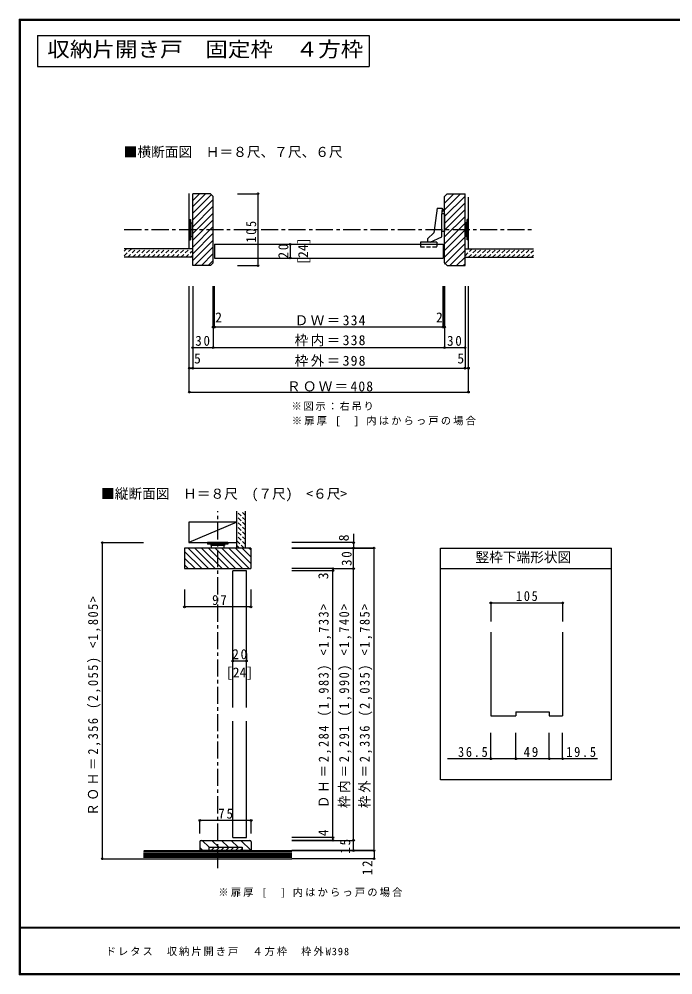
# Model space of a CAD drawing. Units: millimetres at full size, sheet at 1:5. Extents: x -973 to 977, y -718 to 696.
# Drawn here: x -973 to -18, y -701 to 696 of the extents above; entities that cross this region are included whole.
import ezdxf
from ezdxf.enums import TextEntityAlignment as Align

# ---------------------------------------------------------------- set-up
doc = ezdxf.new("R2010")
doc.units = ezdxf.units.MM
doc.header["$LTSCALE"] = 5
doc.header["$PDMODE"] = 32
doc.header["$PDSIZE"] = 2.5
doc.linetypes.add('CHAIN1', pattern=[8, 5, -1, 1, -1])
doc.linetypes.add('DASHED1', pattern=[1.8, 1.2, -0.6])
for name, color, linetype in [('0-0_補助線', 3, 'Continuous'), ('0-1_通り芯', 4, 'CHAIN1'), ('0-3_仕上げ', 2, 'Continuous'), ('0-4_枠', 3, 'Continuous'), ('0-6_扉', 6, 'Continuous'), ('0-7_金物', 7, 'Continuous'), ('0-A_文字', 7, 'Continuous'), ('0-B_寸法', 7, 'Continuous'), ('0-C_ハッチ', 4, 'DASHED1'), ('F-1_枠', 6, 'Continuous'), ('F-A_文字', 7, 'Continuous')]:
    doc.layers.add(name, color=color, linetype=linetype)
doc.styles.add('ＭＳ ゴシック', font='')
doc.styles.get('ＭＳ ゴシック').set_extended_font_data('MS Gothic')

msp = doc.modelspace()

# ---------------------------------------------------------------- linework, layer by layer
at = {"layer": '0-0_補助線'}
for p, q in [((-709.139, -506.214), (-709.139, -519.214)), ((-709.139, -514.898), (-704.824, -519.214)), ((-707.139, -504.214), (-636.139, -504.214)), ((-705.681, -504.214), (-695.681, -514.214)), ((-691.539, -504.214), (-681.539, -514.214)), ((-677.397, -504.214), (-667.397, -514.214)), ((-663.255, -504.214), (-653.255, -514.214)), ((-649.113, -504.214), (-634.113, -519.214)), ((-634.139, -506.214), (-634.139, -519.214))]:
    msp.add_line(p, q, dxfattribs=at)
at = {"layer": '0-0_補助線', "color": 7}
for p, q in [((-696.139, -514.214), (-696.139, -519.214)), ((-694.645, -514.214), (-696.139, -515.708)), ((-687.574, -514.214), (-692.574, -519.214)), ((-680.503, -514.214), (-685.503, -519.214)), ((-673.432, -514.214), (-678.432, -519.214)), ((-666.361, -514.214), (-671.361, -519.214)), ((-659.29, -514.214), (-664.29, -519.214)), ((-652.219, -514.214), (-657.219, -519.214)), ((-647.139, -516.205), (-650.148, -519.214))]:
    msp.add_line(p, q, dxfattribs=at)
msp.add_lwpolyline([(-696.139, -514.214), (-647.139, -514.214), (-647.139, -519.214)], dxfattribs=at)
at = {"layer": '0-0_補助線'}
for centre, start, end in [((-707.139, -506.214), 90, 180), ((-636.139, -506.214), 0, 90)]:
    msp.add_arc(centre, 2, start, end, dxfattribs=at)
at = {"layer": '0-1_通り芯'}
for p, q in [((-819.647, 388.25), (-221.647, 388.25)), ((-683.139, -544.796), (-683.139, -23.214))]:
    msp.add_line(p, q, dxfattribs=at)
at = {"layer": '0-3_仕上げ', "color": 3}
for p, q in [((-724.647, 360.25), (-724.647, 440.999)), ((-316.647, 360.25), (-316.647, 435.563))]:
    msp.add_line(p, q, dxfattribs=at)
at = {"layer": '0-3_仕上げ'}
for p, q in [((-719.647, 360.25), (-819.647, 360.25)), ((-321.647, 360.25), (-221.647, 360.25)), ((-719.647, 347.75), (-819.647, 347.75)), ((-321.647, 347.75), (-221.647, 347.75)), ((-655.139, -77.214), (-655.139, -23.214)), ((-642.639, -77.214), (-642.639, -23.214)), ((-791.118, -519.214), (-574.639, -519.214)), ((-791.639, -531.214), (-574.639, -531.214))]:
    msp.add_line(p, q, dxfattribs=at)
at = {"layer": '0-3_仕上げ', "color": 7}
for p, q in [((-791.639, -521.214), (-574.639, -521.214)), ((-791.639, -523.214), (-574.639, -523.214)), ((-574.639, -525.214), (-791.639, -525.214)), ((-574.639, -527.214), (-791.639, -527.214)), ((-574.639, -529.214), (-791.639, -529.214))]:
    msp.add_line(p, q, dxfattribs=at)
at = {"layer": '0-3_仕上げ', "color": 4}
for points in [[(-655.139, -69.214), (-655.139, -39.214), (-725.139, -39.214), (-725.139, -69.214)], [(-655.139, -39.214), (-725.139, -69.214), (-655.139, -69.214)]]:
    msp.add_lwpolyline(points, dxfattribs=at)
at = {"layer": '0-4_枠'}
for p, q in [((-693.647, 440.75), (-719.647, 440.75)), ((-719.647, 335.75), (-719.647, 440.75)), ((-693.647, 440.75), (-689.647, 436.75)), ((-689.647, 339.75), (-689.647, 436.75)), ((-347.647, 440.75), (-351.647, 436.75)), ((-351.647, 339.75), (-351.647, 436.75)), ((-347.647, 440.75), (-321.647, 440.75)), ((-321.647, 335.75), (-321.647, 440.75)), ((-693.647, 335.75), (-719.647, 335.75)), ((-689.647, 339.75), (-693.647, 335.75)), ((-634.639, -77.214), (-731.639, -77.214)), ((-634.639, -77.214), (-634.639, -107.214)), ((-357.639, -77.214), (-107.639, -77.214)), ((-357.639, -415.718), (-357.639, -77.214)), ((-107.639, -415.718), (-107.639, -77.214)), ((-357.639, -107.214), (-107.639, -107.214)), ((-283.955, -199.822), (-283.955, -322.188)), ((-178.955, -199.822), (-178.955, -322.188)), ((-247.455, -316.488), (-247.455, -322.188)), ((-247.455, -316.488), (-198.455, -316.488)), ((-198.455, -316.488), (-198.455, -322.188)), ((-283.955, -322.188), (-247.455, -322.188)), ((-198.455, -322.188), (-178.955, -322.188)), ((-107.639, -415.718), (-357.639, -415.718)), ((-634.139, -519.214), (-709.139, -519.214))]:
    msp.add_line(p, q, dxfattribs=at)
at = {"layer": '0-4_枠', "color": 4}
for p, q in [((-283.955, -157.202), (-178.955, -157.202)), ((-283.955, -157.202), (-283.955, -184.335)), ((-178.955, -157.202), (-178.955, -184.335)), ((-283.955, -385.038), (-283.955, -347.279)), ((-247.455, -385.038), (-247.455, -347.279)), ((-198.455, -385.038), (-198.455, -347.279)), ((-178.955, -385.038), (-178.955, -347.279)), ((-247.455, -385.038), (-347.222, -385.038)), ((-198.455, -385.038), (-247.455, -385.038)), ((-128.033, -385.038), (-198.455, -385.038))]:
    msp.add_line(p, q, dxfattribs=at)
at = {"layer": '0-4_枠'}
for points in [[(-351.647, 339.75), (-347.647, 335.75), (-321.647, 335.75)], [(-731.639, -77.214), (-731.639, -107.214), (-634.639, -107.214)]]:
    msp.add_lwpolyline(points, dxfattribs=at)
at = {"layer": '0-4_枠', "color": 7}
for p in [(-283.955, -157.202), (-178.955, -157.202), (-283.955, -385.038), (-247.455, -385.038), (-198.455, -385.038), (-178.955, -385.038)]:
    msp.add_point(p, dxfattribs=at)
at = {"layer": '0-6_扉'}
for p, q in [((-687.647, 366.75), (-353.647, 366.75)), ((-687.647, 366.75), (-687.647, 346.75)), ((-353.647, 366.75), (-353.647, 346.75)), ((-687.647, 346.75), (-353.647, 346.75)), ((-661.139, -310.214), (-661.139, -110.214)), ((-641.139, -110.214), (-661.139, -110.214)), ((-641.139, -310.214), (-641.139, -110.214)), ((-661.139, -500.214), (-661.139, -330.214)), ((-641.139, -500.214), (-641.139, -330.214)), ((-661.139, -500.214), (-641.139, -500.214))]:
    msp.add_line(p, q, dxfattribs=at)
at = {"layer": '0-7_金物'}
for p, q in [((-362.248, 419.492), (-367.168, 383.501)), ((-362.248, 419.492), (-355.248, 419.541)), ((-355.248, 419.541), (-355.397, 411.491)), ((-353.629, 417.853), (-355.257, 419.073)), ((-351.647, 411.491), (-355.397, 411.491)), ((-355.397, 385.591), (-355.397, 411.491)), ((-354.842, 414.822), (-353.414, 415.06)), ((-353.629, 417.853), (-353.414, 415.06)), ((-351.647, 411.491), (-351.647, 385.591)), ((-724.647, 403.25), (-722.647, 403.25)), ((-724.647, 403.25), (-724.647, 373.25)), ((-722.647, 403.25), (-722.647, 373.25)), ((-722.647, 398.25), (-720.647, 398.25)), ((-720.647, 398.25), (-720.647, 378.25)), ((-720.647, 397.25), (-719.647, 397.25)), ((-320.647, 397.25), (-321.647, 397.25)), ((-318.647, 398.25), (-320.647, 398.25)), ((-320.647, 378.25), (-320.647, 398.25)), ((-318.647, 373.25), (-318.647, 403.25)), ((-316.647, 403.25), (-318.647, 403.25)), ((-316.647, 373.25), (-316.647, 403.25)), ((-722.647, 378.25), (-720.647, 378.25)), ((-720.647, 379.25), (-719.647, 379.25)), ((-367.168, 383.501), (-376.261, 374.812)), ((-372.627, 369.75), (-355.449, 377.734)), ((-355.449, 377.734), (-355.397, 386.041)), ((-351.647, 385.591), (-355.4, 385.591)), ((-320.647, 379.25), (-321.647, 379.25)), ((-318.647, 378.25), (-320.647, 378.25)), ((-724.647, 373.25), (-722.647, 373.25)), ((-363.04, 369.75), (-386.59, 369.75)), ((-376.261, 374.812), (-376.502, 369.75)), ((-316.647, 373.25), (-318.647, 373.25)), ((-668.139, -69.214), (-698.139, -69.214)), ((-698.139, -69.214), (-698.139, -71.214)), ((-668.139, -69.214), (-668.139, -71.214)), ((-668.139, -71.214), (-698.139, -71.214)), ((-693.139, -71.214), (-693.139, -73.214)), ((-673.139, -73.214), (-693.139, -73.214)), ((-692.139, -77.214), (-692.139, -73.214)), ((-674.139, -73.214), (-674.139, -77.214)), ((-673.139, -71.214), (-673.139, -73.214))]:
    msp.add_line(p, q, dxfattribs=at)
at = {"layer": '0-7_金物', "linetype": 'DASHED1'}
for p, q in [((-386.59, 369.75), (-386.59, 362.76)), ((-363.04, 369.75), (-363.04, 362.76)), ((-363.04, 362.76), (-386.59, 362.76))]:
    msp.add_line(p, q, dxfattribs=at)
at = {"layer": '0-7_金物'}
msp.add_lwpolyline([(-354.842, 414.822), (-354.842, 416.034), (-355.309, 416.268)], dxfattribs=at)
at = {"layer": '0-A_文字', "color": 3}
for p, q in [((-946.639, 671.667), (-946.639, 626.667)), ((-946.639, 671.667), (-461.905, 671.667)), ((-461.905, 671.667), (-461.905, 626.667)), ((-946.639, 626.667), (-461.905, 626.667))]:
    msp.add_line(p, q, dxfattribs=at)
at = {"layer": '0-B_寸法', "color": 4}
for p, q in [((-589.112, 366.75), (-577.218, 366.75)), ((-577.218, 366.75), (-577.218, 346.75)), ((-654.213, 335.75), (-624.213, 335.75)), ((-589.112, 346.75), (-577.218, 346.75)), ((-724.647, 150.75), (-724.647, 305.75)), ((-719.647, 305.75), (-719.647, 185.75)), ((-689.647, 245.75), (-689.647, 305.75)), ((-689.647, 305.75), (-689.647, 215.75)), ((-687.647, 245.75), (-687.647, 305.75)), ((-353.647, 245.75), (-353.647, 305.75)), ((-351.647, 245.75), (-351.647, 305.75)), ((-351.647, 305.75), (-351.647, 215.75)), ((-321.647, 305.75), (-321.647, 185.75)), ((-316.647, 150.75), (-316.647, 305.75)), ((-351.647, 245.75), (-689.647, 245.75)), ((-719.647, 215.75), (-321.647, 215.75)), ((-724.647, 185.75), (-316.647, 185.75)), ((-724.647, 150.75), (-316.647, 150.75)), ((-851.639, -69.214), (-791.639, -69.214)), ((-851.639, -531.214), (-851.639, -69.214)), ((-484.639, -69.214), (-574.639, -69.214)), ((-484.639, -56.244), (-484.639, -77.214)), ((-574.639, -77.214), (-454.639, -77.214)), ((-484.639, -77.214), (-574.639, -77.214)), ((-454.639, -77.213), (-530.639, -77.213)), ((-484.639, -519.214), (-484.639, -77.213)), ((-454.639, -519.214), (-454.639, -77.214)), ((-514.639, -107.214), (-574.639, -107.214)), ((-514.639, -110.214), (-574.639, -110.214)), ((-514.639, -107.214), (-484.639, -107.214)), ((-514.639, -107.214), (-514.639, -110.214)), ((-514.639, -500.214), (-514.639, -110.214)), ((-731.639, -137.674), (-731.639, -163.045)), ((-634.639, -137.674), (-634.639, -163.045)), ((-634.639, -163.045), (-731.639, -163.045)), ((-661.139, -231.298), (-661.139, -242.214)), ((-641.139, -231.298), (-641.139, -242.214)), ((-641.139, -242.214), (-661.139, -242.214)), ((-709.138, -494.296), (-709.138, -475.159)), ((-634.139, -475.159), (-709.138, -475.159)), ((-634.139, -494.296), (-634.139, -475.159)), ((-514.639, -500.214), (-574.639, -500.214)), ((-514.639, -504.214), (-514.639, -500.214)), ((-574.639, -504.214), (-484.639, -504.214)), ((-514.639, -504.214), (-574.639, -504.214)), ((-574.639, -519.214), (-484.639, -519.214)), ((-454.639, -519.214), (-574.639, -519.214)), ((-514.639, -519.214), (-454.639, -519.214)), ((-454.639, -519.214), (-454.639, -531.214)), ((-851.639, -531.214), (-791.639, -531.214)), ((-454.639, -531.214), (-574.639, -531.214))]:
    msp.add_line(p, q, dxfattribs=at)
msp.add_lwpolyline([(-654.213, 440.75), (-624.213, 440.75), (-624.213, 335.75)], dxfattribs=at)
at = {"layer": '0-B_寸法'}
for p in [(-624.213, 440.75), (-577.218, 366.75), (-624.213, 335.75), (-577.218, 346.75), (-689.647, 245.75), (-687.647, 245.75), (-353.647, 245.75), (-351.647, 245.75), (-719.647, 215.75), (-689.647, 215.75), (-351.647, 215.75), (-321.647, 215.75), (-724.647, 185.75), (-719.647, 185.75), (-321.647, 185.75), (-316.647, 185.75), (-724.647, 150.75), (-316.647, 150.75), (-851.639, -69.214), (-484.639, -69.214), (-484.639, -77.214), (-454.639, -77.213), (-454.639, -77.214), (-514.639, -107.214), (-514.639, -110.214), (-484.639, -107.214), (-731.639, -163.045), (-634.639, -163.045), (-661.139, -242.214), (-641.139, -242.214), (-709.138, -475.159), (-634.139, -475.159), (-514.639, -500.214), (-514.639, -504.214), (-484.639, -504.214), (-484.639, -504.214), (-851.639, -531.214), (-484.639, -519.214), (-484.639, -519.214), (-454.639, -519.214), (-454.639, -531.214)]:
    msp.add_point(p, dxfattribs=at)
at = {"layer": '0-C_ハッチ', "linetype": 'Continuous'}
for p, q in [((-719.647, 422.1), (-700.997, 440.75)), ((-719.647, 430.838), (-709.735, 440.75)), ((-719.647, 412.201), (-692.373, 439.475)), ((-351.647, 427.024), (-337.921, 440.75)), ((-351.647, 417.124), (-328.022, 440.75)), ((-351.647, 407.225), (-321.647, 437.225)), ((-719.647, 402.301), (-689.647, 432.301)), ((-719.647, 392.402), (-689.647, 422.402)), ((-351.647, 397.325), (-321.647, 427.325)), ((-719.647, 382.502), (-689.647, 412.502)), ((-351.647, 387.426), (-321.647, 417.426)), ((-351.647, 377.526), (-321.647, 407.526)), ((-719.647, 372.603), (-689.647, 402.603)), ((-719.647, 362.703), (-689.647, 392.703)), ((-351.647, 367.627), (-321.647, 397.627)), ((-719.647, 352.804), (-689.647, 382.804)), ((-351.647, 357.727), (-321.647, 387.727)), ((-351.647, 347.828), (-321.647, 377.828)), ((-719.647, 342.904), (-689.647, 372.904)), ((-351.647, 337.928), (-321.647, 367.928)), ((-716.902, 335.75), (-689.647, 363.005)), ((-707.003, 335.75), (-689.647, 353.105)), ((-343.926, 335.75), (-321.647, 358.029)), ((-697.103, 335.75), (-689.647, 343.206)), ((-334.027, 335.75), (-321.647, 348.129)), ((-324.127, 335.75), (-321.647, 338.23)), ((-706.367, -107.214), (-731.639, -81.942)), ((-696.468, -107.214), (-726.468, -77.214)), ((-686.568, -107.214), (-716.568, -77.214)), ((-676.669, -107.214), (-706.669, -77.214)), ((-666.769, -107.214), (-696.769, -77.214)), ((-656.87, -107.214), (-686.87, -77.214)), ((-646.97, -107.214), (-676.97, -77.214)), ((-637.071, -107.214), (-667.071, -77.214)), ((-634.639, -99.746), (-657.171, -77.214)), ((-634.639, -89.846), (-647.272, -77.214)), ((-634.639, -79.947), (-637.372, -77.214)), ((-716.267, -107.214), (-731.639, -91.841)), ((-726.166, -107.214), (-731.639, -101.741))]:
    msp.add_line(p, q, dxfattribs=at)
at = {"layer": '0-C_ハッチ'}
for p, q in [((-819.647, 356.898), (-816.295, 360.25)), ((-819.647, 349.827), (-809.224, 360.25)), ((-814.653, 347.75), (-802.153, 360.25)), ((-807.582, 347.75), (-795.082, 360.25)), ((-800.511, 347.75), (-788.011, 360.25)), ((-793.44, 347.75), (-780.94, 360.25)), ((-786.369, 347.75), (-773.869, 360.25)), ((-779.297, 347.75), (-766.797, 360.25)), ((-772.226, 347.75), (-759.726, 360.25)), ((-765.155, 347.75), (-752.655, 360.25)), ((-758.084, 347.75), (-745.584, 360.25)), ((-751.013, 347.75), (-738.513, 360.25)), ((-743.942, 347.75), (-731.442, 360.25)), ((-736.871, 347.75), (-724.371, 360.25)), ((-729.8, 347.75), (-719.647, 357.903)), ((-722.729, 347.75), (-719.647, 350.832)), ((-321.647, 349.824), (-311.221, 360.25)), ((-316.65, 347.75), (-304.15, 360.25)), ((-309.579, 347.75), (-297.079, 360.25)), ((-302.508, 347.75), (-290.008, 360.25)), ((-295.437, 347.75), (-282.937, 360.25)), ((-288.366, 347.75), (-275.866, 360.25)), ((-281.295, 347.75), (-268.795, 360.25)), ((-274.224, 347.75), (-261.724, 360.25)), ((-267.153, 347.75), (-254.653, 360.25)), ((-260.082, 347.75), (-247.581, 360.25)), ((-253.01, 347.75), (-240.51, 360.25)), ((-245.939, 347.75), (-233.439, 360.25)), ((-238.868, 347.75), (-226.368, 360.25)), ((-231.797, 347.75), (-221.647, 357.9)), ((-224.726, 347.75), (-221.647, 350.829)), ((-642.639, -36.554), (-655.139, -24.054)), ((-642.639, -29.483), (-648.908, -23.214)), ((-642.639, -43.625), (-655.139, -31.125)), ((-642.639, -50.696), (-655.139, -38.196)), ((-642.639, -57.767), (-655.139, -45.267)), ((-642.639, -64.838), (-655.139, -52.338)), ((-642.639, -71.909), (-655.139, -59.409)), ((-644.406, -77.214), (-655.139, -66.48)), ((-651.477, -77.214), (-655.139, -73.551))]:
    msp.add_line(p, q, dxfattribs=at)
at = {"layer": 'F-1_枠'}
for p, q in [((-973.347, 695.833), (-973.347, -700.833)), ((-973.347, 695.833), (976.653, 695.833)), ((-973.347, 695), (976.653, 695)), ((-973.347, 694.167), (976.653, 694.167)), ((-972.514, 695.833), (-972.514, -700.833)), ((-971.68, 695.833), (-971.68, -700.833)), ((976.653, -631.667), (-973.347, -631.667)), ((976.653, -632.5), (-973.347, -632.5)), ((976.653, -699.167), (-973.347, -699.167)), ((976.653, -700), (-973.347, -700)), ((976.653, -700.833), (-973.347, -700.833))]:
    msp.add_line(p, q, dxfattribs=at)

# ---------------------------------------------------------------- texts
at = {"layer": '0-4_枠', "color": 7, "style": 'ＭＳ ゴシック'}
msp.add_text('竪枠下端形状図', height=14.66, dxfattribs=at).set_placement((-306.389, -102.214), align=Align.BOTTOM_LEFT)
at = {"layer": '0-4_枠', "color": 7, "char_height": 14.66, "attachment_point": 7, "style": 'ＭＳ ゴシック'}
for s, insert in [('\\T1.27;\\W0.9;105', (-247.144, -154.702)), ('\\T1.28;\\W0.9;36.5', (-331.892, -382.538)), ('\\T1.27;\\W0.95;49', (-236.08, -382.538)), ('\\T1.28;\\W0.9;19.5', (-173.634, -382.538))]:
    msp.add_mtext(s, dxfattribs=dict(at, insert=insert))
at = {"layer": '0-A_文字', "color": 3, "style": 'ＭＳ ゴシック', "width": 1.1}
msp.add_text('収納片開き戸\u3000固定枠\u3000４方枠', height=21.99, dxfattribs=at).set_placement((-932.264, 634.167), align=Align.BOTTOM_LEFT)
at = {"layer": '0-A_文字', "style": 'ＭＳ ゴシック'}
for s, p in [('■横断面図\u3000Ｈ＝８尺、７尺、６尺', (-820.489, 490.073)), ('■縦断面図\u3000Ｈ＝８尺\u3000(７尺)\u3000<６尺>', (-853.604, -9.392)), ('[24]', (-671.139, -270.633))]:
    msp.add_text(s, height=14.66, dxfattribs=at).set_placement(p, align=Align.BOTTOM_LEFT)
msp.add_text('[24]', height=14.66, rotation=90, dxfattribs=at).set_placement((-546.561, 336.75), align=Align.BOTTOM_LEFT)
at = {"layer": '0-A_文字', "char_height": 11, "attachment_point": 7, "style": 'ＭＳ ゴシック'}
for s, insert in [('\\T1.17;※図示：右吊り', (-575.287, 123.432)), ('\\T1.21;※扉厚\\~[\\~\\~]\\~内はからっ戸の場合', (-574.733, 100.936)), ('\\T1.21;※扉厚\\~[\\~\\~]\\~内はからっ戸の場合', (-682.166, -588.17))]:
    msp.add_mtext(s, dxfattribs=dict(at, insert=insert))
at = {"layer": '0-B_寸法', "style": 'ＭＳ ゴシック'}
for s, p in [('2', (-686.786, 248.25)), ('2', (-364.088, 248.25)), ('5', (-717.699, 188.25)), ('5', (-332.914, 188.25))]:
    msp.add_text(s, height=14.66, dxfattribs=at).set_placement(p, align=Align.BOTTOM_LEFT)
for s, p in [('8', (-487.139, -67.201)), ('3', (-517.139, -122.747)), ('4', (-517.139, -498.181))]:
    msp.add_text(s, height=14.66, rotation=90, dxfattribs=at).set_placement(p, align=Align.BOTTOM_LEFT)
at = {"layer": '0-B_寸法', "char_height": 14.66, "attachment_point": 7, "rotation": 90, "style": 'ＭＳ ゴシック'}
for s, insert in [('\\T1.27;\\W0.9;105', (-626.713, 369.25)), ('\\T1.27;\\W0.95;20', (-579.718, 346.125)), ('\\T1.27;\\W0.95;30', (-487.139, -103.3)), ('\\T1.24;\\W0.9;ＲＯＨ＝2,356\\~(2,055)\\~<1,805>', (-854.139, -468.214)), ('\\T1.24;\\W0.9;ＤＨ＝2,284\\~(1,983)\\~<1,733>', (-517.139, -456.964)), ('\\T1.24;\\W0.9;枠内＝2,291\\~(1,990)\\~<1,740>', (-487.139, -456.964)), ('\\T1.24;\\W0.9;枠外＝2,336\\~(2,035)\\~<1,785>', (-457.139, -456.964)), ('\\T1.27;\\W0.95;15', (-489.286, -523.72)), ('\\T1.27;\\W0.95;12', (-457.139, -555.159))]:
    msp.add_mtext(s, dxfattribs=dict(at, insert=insert))
at = {"layer": '0-B_寸法', "char_height": 14.66, "attachment_point": 7, "style": 'ＭＳ ゴシック'}
for s, insert in [('\\T1.17;ＤＷ＝334', (-570.647, 248.25)), ('\\T1.27;\\W0.95;30', (-715.897, 218.25)), ('\\T1.17;枠内＝338', (-570.647, 217.75)), ('\\T1.27;\\W0.95;30', (-347.897, 218.25)), ('\\T1.17;枠外＝398', (-570.647, 187.75)), ('\\T1.16;ＲＯＷ＝408', (-581.897, 151.62)), ('\\T1.27;\\W0.95;97', (-691.264, -160.545)), ('\\T1.27;\\W0.95;20', (-661.639, -239.714)), ('\\T1.27;\\W0.95;75', (-682.263, -472.659))]:
    msp.add_mtext(s, dxfattribs=dict(at, insert=insert))
at = {"layer": 'F-A_文字', "insert": (-846.68, -673.333), "char_height": 11, "attachment_point": 7, "style": 'ＭＳ ゴシック'}
msp.add_mtext('\\T1.19;ドレタス\u3000収納片開き戸\u3000４方枠\u3000枠外W398', dxfattribs=at)

doc.saveas('drawing.dxf')
